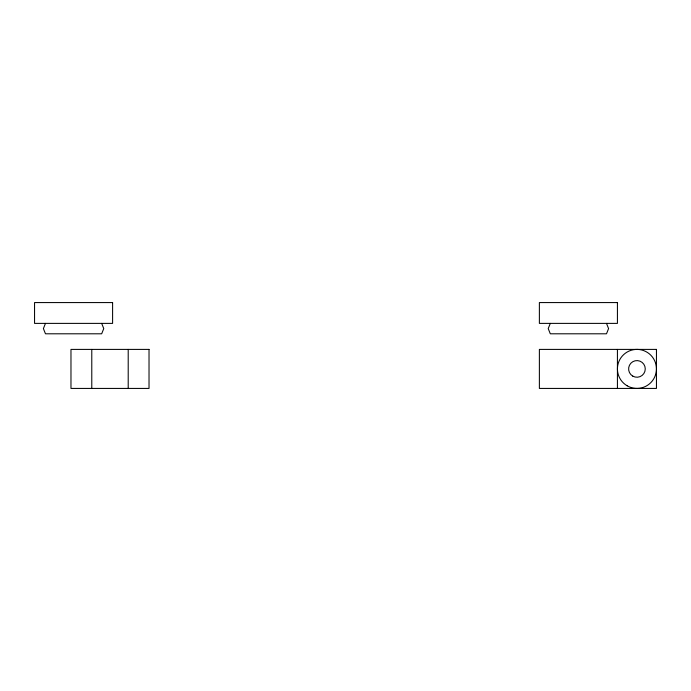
<?xml version="1.0" encoding="UTF-8"?>
<svg xmlns="http://www.w3.org/2000/svg" width="691" height="691" viewBox="0 0 691 691"><rect width="100%" height="100%" fill="white"/><g stroke="black" fill="none" stroke-linecap="round" stroke-linejoin="round"><path stroke-width="1.04" d="M45.476 323.388L43.395 328.588L45.476 333.796L101.672 333.796L103.754 328.588L101.672 323.388M550.304 323.388L548.222 328.588L550.304 333.796L606.499 333.796L608.581 328.588L606.499 323.388M617.426 349.404L617.426 388.428M128.206 349.404L128.206 388.428M91.782 349.404L91.782 388.428M112.598 302.572L34.55 302.572L34.55 323.388L112.598 323.388L112.598 302.572M617.426 302.572L539.377 302.572L539.377 323.388L617.426 323.388L617.426 302.572M149.023 349.404L70.974 349.404L70.974 388.428L149.023 388.428L149.023 349.404M656.45 349.404L539.377 349.404L539.377 388.428L656.45 388.428L656.45 349.404M632.775 376.12A8.327 8.327 0 0 0 645.264 368.916A8.327 8.327 0 0 0 632.775 361.704A8.327 8.327 0 0 0 632.775 376.12M627.186 385.811A19.512 19.512 0 0 0 656.45 368.916A19.512 19.512 0 0 0 627.186 352.013A19.512 19.512 0 0 0 627.186 385.811"/></g></svg>
